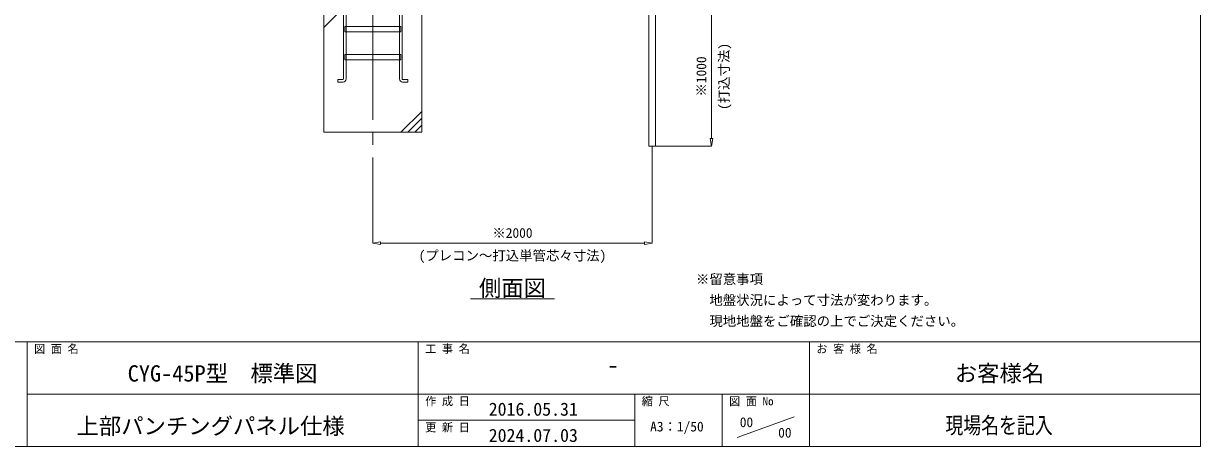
# Model space of a CAD drawing. Units: millimetres, scale not verified. Extents: x -10062 to 10062, y -16938 to 16938.
# Drawn here: x 1637 to 10062, y 3062 to 6091 of the extents above; entities that cross this region are included whole.
import ezdxf
from ezdxf.enums import TextEntityAlignment as Align

# ---------------------------------------------------------------- set-up
doc = ezdxf.new("R2010")
doc.units = ezdxf.units.MM
doc.header["$LTSCALE"] = 90
doc.linetypes.add('CHAIN2', pattern=[12, 9, -1, 1, -1])
doc.linetypes.add('DASHED1', pattern=[1.8, 1.2, -0.6])
for name, color, linetype, lineweight in [('0-9_基礎工事用PCA小', 134, 'Continuous', 18), ('0-B_図面枠', 134, 'Continuous', 18), ('0-C_寸法', 134, 'Continuous', 18), ('0-F_単管', 134, 'Continuous', 18), ('1-6_通芯', 134, 'CHAIN2', 18), ('1-B_文字', 134, 'Continuous', 18)]:
    doc.layers.add(name, color=color, linetype=linetype, lineweight=lineweight)
doc.styles.add('ＭＳ ゴシック', font='')
doc.styles.get('ＭＳ ゴシック').set_extended_font_data('MS Gothic')

msp = doc.modelspace()

# ---------------------------------------------------------------- linework, layer by layer
at = {"layer": '0-9_基礎工事用PCA小'}
for p, q in [((3787.5, 6062.5), (3937.5, 6212.5)), ((3947.02, 6032.5), (3947.02, 5870.5)), ((4327.97, 6032.5), (4327.97, 5870.5)), ((3947.02, 5832.5), (3947.02, 5695.5)), ((4327.97, 5832.5), (4327.97, 5695.5)), ((4487.5, 5462.5), (4337.5, 5312.5)), ((4487.5, 5412.5), (4387.5, 5312.5)), ((4487.5, 5362.5), (4437.5, 5312.5))]:
    msp.add_line(p, q, dxfattribs=at)
at = {"layer": '0-9_基礎工事用PCA小', "linetype": 'DASHED1'}
for p, q in [((3947.02, 6070.5), (3947.02, 6032.5)), ((4327.97, 6070.5), (4327.97, 6032.5)), ((3947.02, 5870.5), (3947.02, 5832.5)), ((4327.97, 5870.5), (4327.97, 5832.5))]:
    msp.add_line(p, q, dxfattribs=at)
at = {"layer": '0-9_基礎工事用PCA小'}
for points in [[(3927.98, 5695.55), (3927.98, 6272.5), (3947.02, 6272.5), (3947.02, 6070.5)], [(4347.03, 5695.55), (4347.03, 6272.5), (4327.97, 6272.5), (4327.97, 6070.5)], [(3924.03, 5672.5), (3887.03, 5672.5), (3887.03, 5691.55), (3923.97, 5691.55)], [(4350.98, 5672.5), (4387.98, 5672.5), (4387.98, 5691.55), (4351.02, 5691.55)]]:
    msp.add_lwpolyline(points, dxfattribs=at)
for points in [[(3787.5, 5312.5), (4487.5, 5312.5), (4487.5, 6212.5), (3787.5, 6212.5)], [(3937.5, 6070.5), (4337.5, 6070.5), (4337.5, 6032.5), (3937.5, 6032.5)], [(3937.5, 5870.5), (4337.5, 5870.5), (4337.5, 5832.5), (3937.5, 5832.5)]]:
    msp.add_lwpolyline(points, close=True, dxfattribs=at)
for centre, radius, start, end in [((3923.97, 5695.55), 4, 270, 360), ((3924.03, 5695.5), 23, 270, 360), ((4350.98, 5695.5), 23, 180, 270), ((4351.02, 5695.55), 4, 180, 270)]:
    msp.add_arc(centre, radius, start, end, dxfattribs=at)
at = {"layer": '0-B_図面枠'}
for p, q in [((-10062.5, 3812.5), (10062.5, 3812.5)), ((1662.5, 3812.5), (1662.5, 3062.5)), ((4462.5, 3812.5), (4462.5, 3062.5)), ((7262.5, 3812.5), (7262.5, 3062.5)), ((1662.5, 3437.5), (10062.5, 3437.5)), ((6012.5, 3437.5), (6012.5, 3062.5)), ((6637.5, 3437.5), (6637.5, 3062.5)), ((6012.5, 3250), (4462.5, 3250)), ((6745.48, 3125.63), (7154.51, 3274.37))]:
    msp.add_line(p, q, dxfattribs=at)
msp.add_lwpolyline([(-10062.5, 16937.5), (10062.5, 16937.5), (10062.5, 3062.5), (-10062.5, 3062.5)], close=True, dxfattribs=at)
at = {"layer": '0-C_寸法'}
for p, q in [((6561.8, 6157.5), (6561.8, 5267.5)), ((6552.63, 5267.5), (6561.8, 5212.5)), ((6552.63, 5267.5), (6570.96, 5267.5)), ((6561.8, 5212.5), (6570.96, 5267.5)), ((6137.5, 5211.5), (6137.5, 4518.05)), ((6162.8, 5212.5), (6562.8, 5212.5)), ((4137.5, 4718.04), (4137.5, 4518.05)), ((4192.5, 4528.21), (4137.5, 4519.04)), ((4137.5, 4519.04), (4192.5, 4509.87)), ((4192.5, 4528.21), (4192.5, 4509.87)), ((6082.5, 4519.04), (4192.5, 4519.04)), ((6082.5, 4528.21), (6137.5, 4519.04)), ((6082.5, 4528.21), (6082.5, 4509.87)), ((6137.5, 4519.04), (6082.5, 4509.87))]:
    msp.add_line(p, q, dxfattribs=at)
at = {"layer": '0-F_単管'}
msp.add_lwpolyline([(6113.2, 6290.4), (6113.2, 5212.5), (6161.8, 5212.5), (6161.8, 6222.25)], dxfattribs=at)
at = {"layer": '1-6_通芯'}
msp.add_line((4137.5, 11612.5), (4137.5, 4719.04), dxfattribs=at)
at = {"layer": '1-B_文字'}
msp.add_line((4837.5, 4119.04), (5437.5, 4119.04), dxfattribs=at)

# ---------------------------------------------------------------- texts
at = {"layer": '0-B_図面枠', "style": 'ＭＳ ゴシック'}
for s, height, p in [('図 面 名', 58.65, (1712.5, 3714.5)), ('工 事 名', 58.65, (4512.5, 3714.5)), ('お 客 様 名', 58.65, (7312.5, 3714.5)), ('CYG-45P型\u3000標準図', 117.3, (2382.5, 3491.88)), ('作 成 日\u3000', 58.65, (4512.5, 3339.5)), ('2016.05.31', 93.84, (4967.23, 3254.6)), ('縮 尺', 58.65, (6062.5, 3339.5)), ('図 面 No', 58.65, (6687.5, 3339.5)), ('上部パンチングパネル仕様', 117.3, (2016.33, 3115.11)), ('更 新 日\u3000', 58.65, (4512.5, 3152)), ('A3：1/50', 70.38, (6122.92, 3148.88)), ('2024.07.03', 93.84, (4967.23, 3067.1))]:
    msp.add_text(s, height=height, dxfattribs=at).set_placement(p, align=Align.BOTTOM_LEFT)
at = {"layer": '0-B_図面枠', "color": 3, "style": 'ＭＳ ゴシック'}
for s, height, p in [('-', 117.3, (5817.04, 3553.32)), ('お客様名', 117.3, (8303.83, 3492.59)), ('00', 70.38, (6764.5, 3179.9)), ('00', 70.38, (7039.5, 3104.9))]:
    msp.add_text(s, height=height, dxfattribs=at).set_placement(p, align=Align.BOTTOM_LEFT)
at = {"layer": '0-B_図面枠', "color": 3, "style": 'ＭＳ ゴシック', "width": 0.8}
msp.add_text('現場名を記入', height=117.3, dxfattribs=at).set_placement((8236.65, 3119.72), align=Align.BOTTOM_LEFT)
at = {"layer": '0-C_寸法', "style": 'ＭＳ ゴシック'}
for s, p in [('(打込寸法)', (6707.4, 5472.5)), ('※1000', (6545.51, 5568.5))]:
    msp.add_text(s, height=70.38, rotation=90, dxfattribs=at).set_placement(p, align=Align.BOTTOM_LEFT)
for s, p in [('※2000', (4993.5, 4535.33)), ('(プレコン～打込単管芯々寸法)', (4465.5, 4373.44))]:
    msp.add_text(s, height=70.38, dxfattribs=at).set_placement(p, align=Align.BOTTOM_LEFT)
at = {"layer": '1-B_文字', "style": 'ＭＳ ゴシック'}
for s, height, p in [('※留意事項', 70.38, (6450.87, 4204.43)), ('側面図', 117.3, (4897.5, 4103.04)), ('\u3000地盤状況によって寸法が変わります。', 70.38, (6450.87, 4054.44)), ('\u3000現地地盤をご確認の上でご決定ください。', 70.38, (6450.87, 3904.43))]:
    msp.add_text(s, height=height, dxfattribs=at).set_placement(p, align=Align.BOTTOM_LEFT)

doc.saveas('drawing.dxf')
